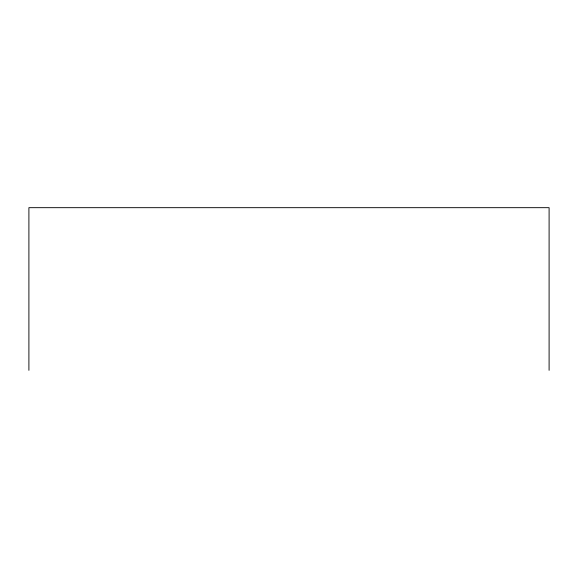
<?xml version="1.0" encoding="UTF-8"?>
<svg xmlns="http://www.w3.org/2000/svg" width="578" height="578" viewBox="0 0 578 578"><rect width="100%" height="100%" fill="white"/><g stroke="black" fill="none" stroke-linecap="round" stroke-linejoin="round"><path stroke-width="0.87" d="M549.1 370.325L549.1 207.675L28.9 207.675L28.9 370.325"/></g></svg>
